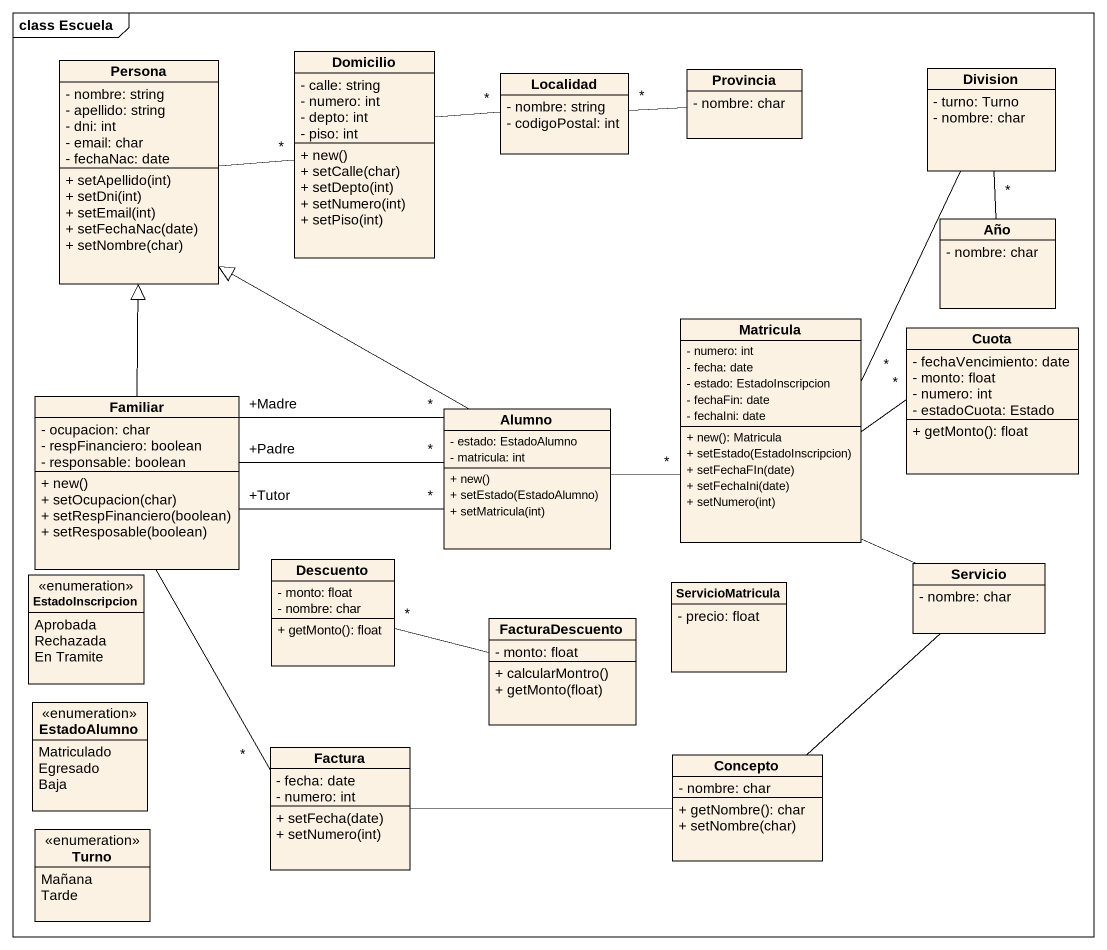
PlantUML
@startuml
mainframe class Escuela
hide circle
hide empty members
skinparam classAttributeIconSize 0
class Persona {
  - nombre: string
  - apellido: string
  - dni: int
  - email: char
  - fechaNac: date
  + setApellido(int)
  + setDni(int)
  + setEmail(int)
  + setFechaNac(date)
  + setNombre(char)
}
class Domicilio {
  - calle: string
  - numero: int
  - depto: int
  - piso: int
  + new()
  + setCalle(char)
  + setDepto(int)
  + setNumero(int)
  + setPiso(int)
}
class Localidad {
  - nombre: string
  - codigoPostal: int
}
class Provincia {
  - nombre: char
}
class Division {
  - turno: Turno
  - nombre: char
}
class Año {
  - nombre: char
}
class Matricula {
  - numero: int
  - fecha: date
  - estado: EstadoInscripcion
  - fechaFin: date
  - fechaIni: date
  + new(): Matricula
  + setEstado(EstadoInscripcion)
  + setFechaFIn(date)
  + setFechaIni(date)
  + setNumero(int)
}
class Cuota {
  - fechaVencimiento: date
  - monto: float
  - numero: int
  - estadoCuota: Estado
  + getMonto(): float
}
class Familiar {
  - ocupacion: char
  - respFinanciero: boolean
  - responsable: boolean
  + new()
  + setOcupacion(char)
  + setRespFinanciero(boolean)
  + setResposable(boolean)
}
class Alumno {
  - estado: EstadoAlumno
  - matricula: int
  + new()
  + setEstado(EstadoAlumno)
  + setMatricula(int)
}
enum EstadoInscripcion {
  Aprobada
  Rechazada
  En Tramite
}
class Descuento {
  - monto: float
  - nombre: char
  + getMonto(): float
}
class ServicioMatricula {
  - precio: float
}
class Servicio {
  - nombre: char
}
class FacturaDescuento {
  - monto: float
  + calcularMontro()
  + getMonto(float)
}
enum EstadoAlumno {
  Matriculado
  Egresado
  Baja
}
class Factura {
  - fecha: date
  - numero: int
  + setFecha(date)
  + setNumero(int)
}
class Concepto {
  - nombre: char
  + getNombre(): char
  + setNombre(char)
}
enum Turno {
  Mañana
  Tarde
}
Domicilio "*" -left- Persona
Domicilio -right- "*" Localidad
Localidad "*" -right- Provincia
Division "*" -- Año
Division -- "*" Matricula
Cuota "*" -left- Matricula
Familiar -up-|> Persona
Familiar "+Madre" -right- "*" Alumno
Familiar "+Padre" -right- "*" Alumno
Familiar "+Tutor" -right- "*" Alumno
Familiar -- "*" Factura
Alumno -up-|> Persona
Alumno -right- "*" Matricula
Servicio -up- Matricula
Servicio -- Concepto
FacturaDescuento -left- "*" Descuento
Concepto -left- Factura
@enduml
